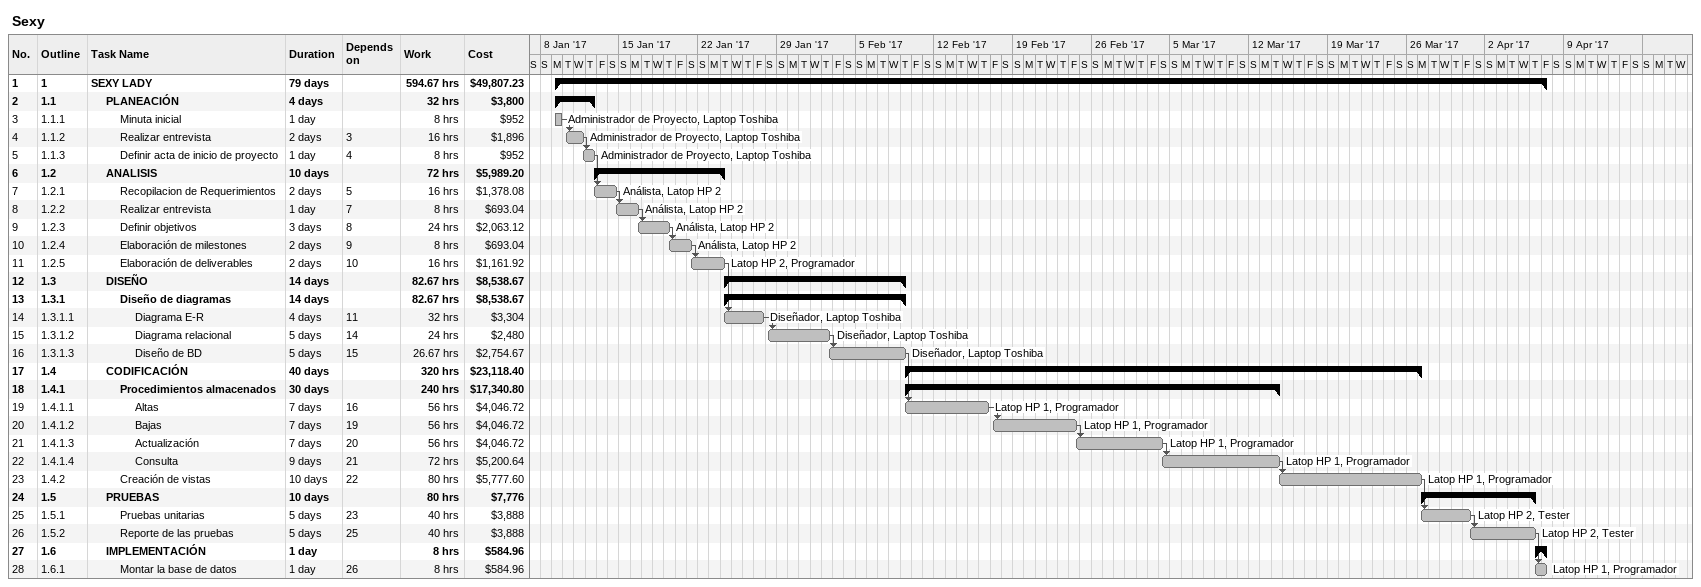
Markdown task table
Sexy

| ID | WBS | Task | Duration | Start | Finish | Predecessors | Resources | Work (h) | Cost ($) |
|---|---|---|---|---|---|---|---|---|---|
| 1 | 1 | **SEXY LADY** | 79d | 2017-01-09 | 2017-04-07 |  |  | 594.67 | 49807.23 |
| 2 | 1.1 | **PLANEACIÓN** | 4d | 2017-01-09 | 2017-01-12 |  |  | 32 | 3800 |
| 3 | 1.1.1 | Minuta inicial | 1d | 2017-01-09 | 2017-01-09 |  | Administrador de Proyecto, Laptop Toshiba | 8 | 952 |
| 4 | 1.1.2 | Realizar entrevista | 2d | 2017-01-10 | 2017-01-11 | 3 | Administrador de Proyecto, Laptop Toshiba | 16 | 1896 |
| 5 | 1.1.3 | Definir acta de inicio de proyecto | 1d | 2017-01-11 | 2017-01-12 | 4 | Administrador de Proyecto, Laptop Toshiba | 8 | 952 |
| 6 | 1.2 | **ANALISIS** | 10d | 2017-01-12 | 2017-01-24 |  |  | 72 | 5989.20 |
| 7 | 1.2.1 | Recopilacion de Requerimientos | 2d | 2017-01-12 | 2017-01-14 | 5 | Análista, Latop HP 2 | 16 | 1378.08 |
| 8 | 1.2.2 | Realizar entrevista | 1d | 2017-01-14 | 2017-01-16 | 7 | Análista, Latop HP 2 | 8 | 693.04 |
| 9 | 1.2.3 | Definir objetivos | 3d | 2017-01-16 | 2017-01-19 | 8 | Análista, Latop HP 2 | 24 | 2063.12 |
| 10 | 1.2.4 | Elaboración de milestones | 2d | 2017-01-19 | 2017-01-21 | 9 | Análista, Latop HP 2 | 8 | 693.04 |
| 11 | 1.2.5 | Elaboración de deliverables | 2d | 2017-01-21 | 2017-01-24 | 10 | Latop HP 2, Programador | 16 | 1161.92 |
| 12 | 1.3 | **DISEÑO** | 14d | 2017-01-24 | 2017-02-09 |  |  | 82.67 | 8538.67 |
| 13 | 1.3.1 | **Diseño de diagramas** | 14d | 2017-01-24 | 2017-02-09 |  |  | 82.67 | 8538.67 |
| 14 | 1.3.1.1 | Diagrama E-R | 4d | 2017-01-24 | 2017-01-27 | 11 | Diseñador, Laptop Toshiba | 32 | 3304 |
| 15 | 1.3.1.2 | Diagrama relacional | 5d | 2017-01-28 | 2017-02-02 | 14 | Diseñador, Laptop Toshiba | 24 | 2480 |
| 16 | 1.3.1.3 | Diseño de BD | 5d | 2017-02-02 | 2017-02-09 | 15 | Diseñador, Laptop Toshiba | 26.67 | 2754.67 |
| 17 | 1.4 | **CODIFICACIÓN** | 40d | 2017-02-09 | 2017-03-27 |  |  | 320 | 23118.40 |
| 18 | 1.4.1 | **Procedimientos almacenados** | 30d | 2017-02-09 | 2017-03-14 |  |  | 240 | 17340.80 |
| 19 | 1.4.1.1 | Altas | 7d | 2017-02-09 | 2017-02-16 | 16 | Latop HP 1, Programador | 56 | 4046.72 |
| 20 | 1.4.1.2 | Bajas | 7d | 2017-02-17 | 2017-02-24 | 19 | Latop HP 1, Programador | 56 | 4046.72 |
| 21 | 1.4.1.3 | Actualización | 7d | 2017-02-24 | 2017-03-04 | 20 | Latop HP 1, Programador | 56 | 4046.72 |
| 22 | 1.4.1.4 | Consulta | 9d | 2017-03-04 | 2017-03-14 | 21 | Latop HP 1, Programador | 72 | 5200.64 |
| 23 | 1.4.2 | Creación de vistas | 10d | 2017-03-14 | 2017-03-27 | 22 | Latop HP 1, Programador | 80 | 5777.60 |
| 24 | 1.5 | **PRUEBAS** | 10d | 2017-03-27 | 2017-04-06 |  |  | 80 | 7776 |
| 25 | 1.5.1 | Pruebas unitarias | 5d | 2017-03-27 | 2017-03-31 | 23 | Latop HP 2, Tester | 40 | 3888 |
| 26 | 1.5.2 | Reporte de las pruebas | 5d | 2017-03-31 | 2017-04-06 | 25 | Latop HP 2, Tester | 40 | 3888 |
| 27 | 1.6 | **IMPLEMENTACIÓN** | 1d | 2017-04-06 | 2017-04-07 |  |  | 8 | 584.96 |
| 28 | 1.6.1 | Montar la base de datos | 1d | 2017-04-06 | 2017-04-07 | 26 | Latop HP 1, Programador | 8 | 584.96 |
